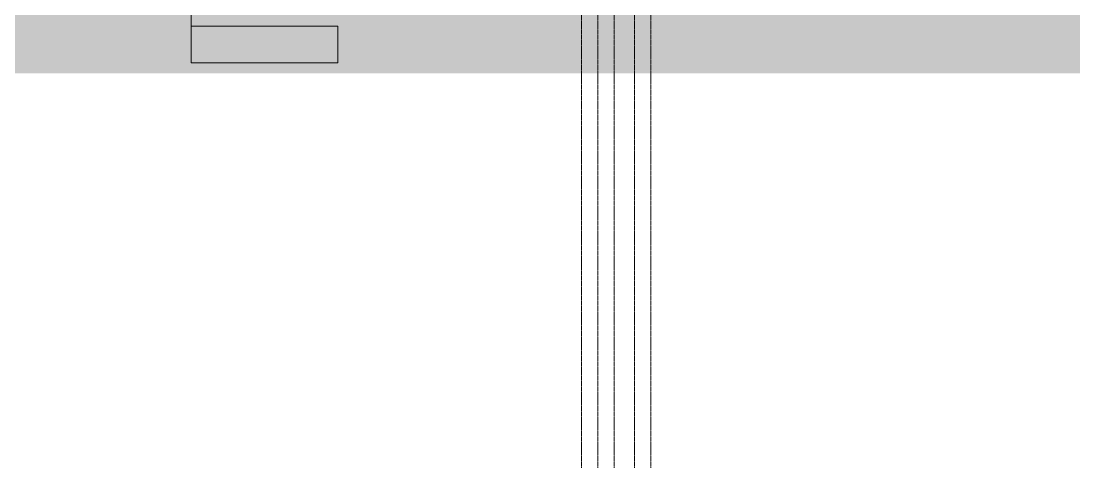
# Model space of a CAD drawing. Header units: inches. Extents: x -23445 to -52, y -314 to 853.
# Drawn here: x -15648 to -15131, y -273 to -54 of the extents above; entities that cross this region are included whole.
import ezdxf

# ---------------------------------------------------------------- set-up
doc = ezdxf.new("R2010")
doc.units = ezdxf.units.IN
doc.header["$MEASUREMENT"] = 0
doc.linetypes.add('Grid Line 1_2_', pattern=[0.875, 0.5, -0.125, 0.125, -0.125])
for name, color, linetype, lineweight in [('C-TOPO', 7, 'Continuous', 9), ('G-ANNO-SYMB', 111, 'Continuous', 9), ('S-GRID', 1, 'Continuous', 9)]:
    doc.layers.add(name, color=color, linetype=linetype, lineweight=lineweight)

# ---------------------------------------------------------------- blocks, each defined once
blk = doc.blocks.new('Section - 3_32_ x 3_8_-18514-Building Section - East_West looking South _ Fitness Center')
at = {"layer": 'G-ANNO-SYMB'}
blk.add_hatch(color=256, dxfattribs=at).paths.add_polyline_path([(-22946.16, -26.7), (-22874.16, -26.7), (-22874.16, -44.7), (-22946.16, -44.7)], flags=0)
for p, q in [((-22946.16, -26.7), (-22946.16, -44.7)), ((-22874.16, -26.7), (-22946.16, -26.7)), ((-22874.16, -44.7), (-22874.16, -26.7)), ((-22946.16, -44.7), (-22874.16, -44.7))]:
    blk.add_line(p, q, dxfattribs=at)

msp = doc.modelspace()

# ---------------------------------------------------------------- hatches: boundary and pattern name
at = {"layer": 'C-TOPO'}
h = msp.add_hatch(dxfattribs=at)
h.set_pattern_fill('FP_13', color=256, style=0, pattern_type=2)
h.set_pattern_definition([(0, (-33524.074, 67.247), (48, 48), [48, -48]), (0, (-33524.074, 85.247), (48, 48), [48, -48]), (0, (-33524.074, 103.247), (48, 48), [48, -48]), (90, (-33518.074, 109.247), (-48, 48), [48, -48]), (90, (-33500.074, 109.247), (-48, 48), [48, -48]), (90, (-33482.074, 109.247), (-48, 48), [48, -48])])
h.paths.add_polyline_path([(-18929.50562, -79.828), (-14623.67762, -79.828), (-14623.67762, -48), (-14636.67762, -48), (-14636.67762, -36), (-14631.67762, -36), (-14631.67762, -6), (-17740.05262, -6), (-17755.90955, -6.33035), (-17853.2024, -6.3198), (-17872.67762, -6), (-17872.67762, -12), (-17953.80262, -12), (-17953.80262, -6), (-18221.05262, -6), (-18221.05262, -12), (-18302.80262, -12), (-18302.80262, -6), (-18838.42762, -6), (-18838.42762, -36), (-18835.42762, -36), (-18835.42762, -48), (-18853.42762, -48), (-18853.42762, -36), (-18852.42762, -35.97606), (-18852.42762, 0), (-18929.50562, 0), (-18929.50562, -6.95548)], flags=0)
h.paths.add_polyline_path([(-17806.53762, -0.3198), (-17755.40285, -0.3198), (-17740.05262, 0), (-17868.55262, 0), (-17853.2024, -0.3198)], flags=0)

# ---------------------------------------------------------------- linework, layer by layer
at = {"layer": 'G-ANNO-SYMB'}
msp.add_line((-15564.50078, 450.08213), (-15564.50078, -56.62166), dxfattribs=at)
at = {"layer": 'S-GRID', "linetype": 'Grid Line 1_2_'}
for p, q in [((-15372.92762, -273.16081), (-15372.92762, 671.89181)), ((-15364.92762, -273.16081), (-15364.92762, 671.89181)), ((-15364.92762, -273.16081), (-15364.92762, 671.89181)), ((-15356.92762, -273.16081), (-15356.92762, 671.89181)), ((-15346.92762, -273.16081), (-15346.92762, 671.89181)), ((-15346.92762, -273.16081), (-15346.92762, 671.89181)), ((-15338.92762, -273.16081), (-15338.92762, 671.89181))]:
    msp.add_line(p, q, dxfattribs=at)

# ---------------------------------------------------------------- block references
at = {"layer": 'G-ANNO-SYMB', "extrusion": (0, 0, -1)}
msp.add_blockref('Section - 3_32_ x 3_8_-18514-Building Section - East_West looking South _ Fitness Center', (38438.65638, -29.91787), dxfattribs=at)

doc.saveas('drawing.dxf')
